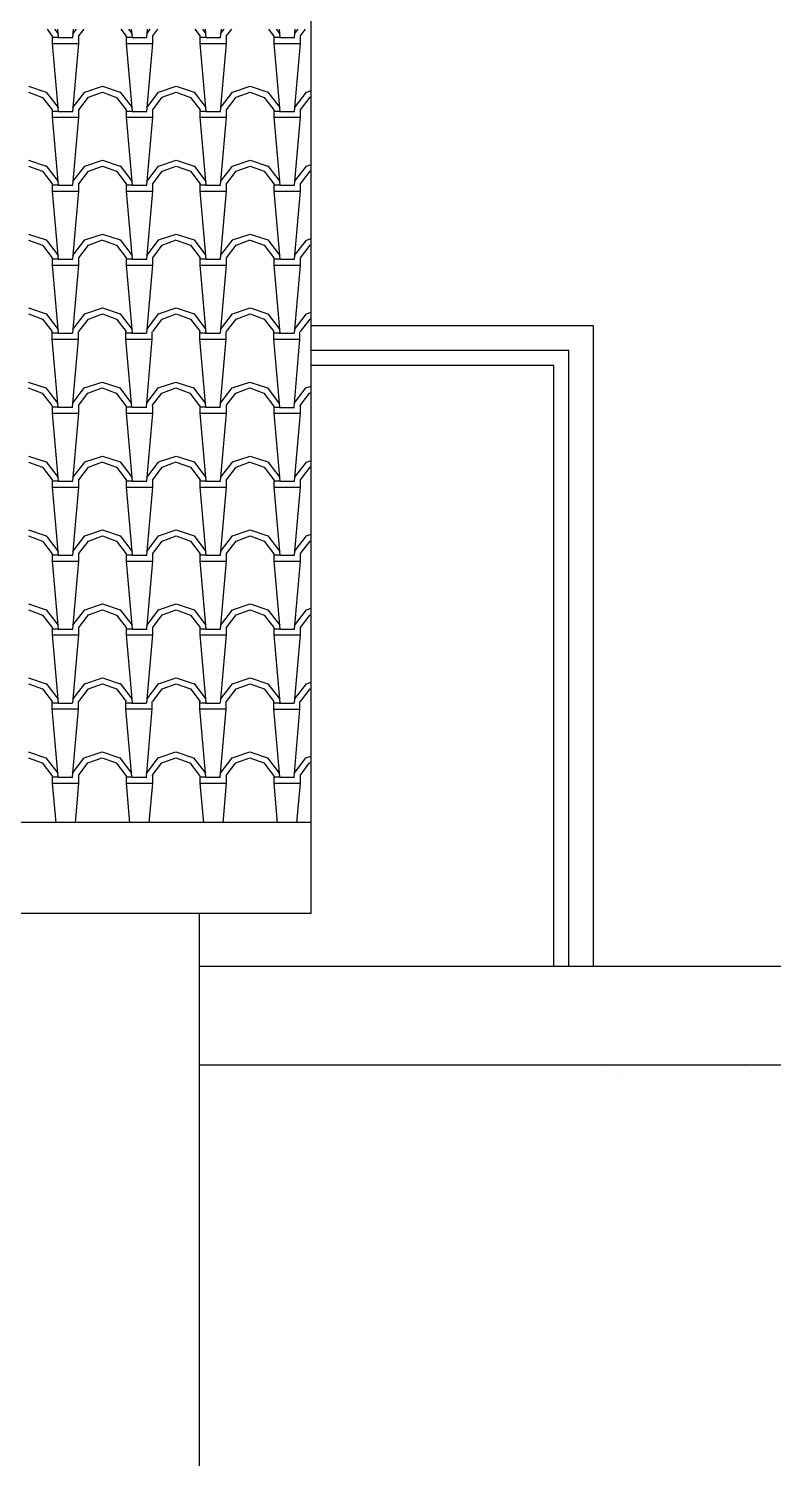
# Model space of a CAD drawing. Extents: x 32549 to 39694, y 7645 to 11950.
# Drawn here: x 38504.3 to 38655.6, y 10982.3 to 11272.5 of the extents above; entities that cross this region are included whole.
import ezdxf

# ---------------------------------------------------------------- set-up
doc = ezdxf.new("R2010")
doc.units = 0
doc.header["$LTSCALE"] = 80
doc.header["$MEASUREMENT"] = 0
for name, color, linetype in [('C2', 2, 'CONTINUOUS'), ('C3', 3, 'CONTINUOUS'), ('PAINT', 11, 'CONTINUOUS'), ('ROOF', 11, 'CONTINUOUS'), ('WINDOW', 6, 'CONTINUOUS')]:
    doc.layers.add(name, color=color, linetype=linetype)

msp = doc.modelspace()

# ---------------------------------------------------------------- linework, layer by layer
at = {"layer": 'C2'}
msp.add_line((38539.03, 10692.17), (38539.03, 11092.92), dxfattribs=at)
at = {"layer": 'C3'}
for p, q in [((38561.72, 11092.92), (38561.72, 11281.25)), ((38561.72, 11111.38), (37966.34, 11111.38)), ((38561.72, 11092.92), (37966.34, 11092.92)), ((38809.03, 11082.17), (38539.03, 11082.17)), ((38809.03, 11062.17), (38539.03, 11062.17))]:
    msp.add_line(p, q, dxfattribs=at)
at = {"layer": 'PAINT'}
for p, q in [((38540.28, 11062.07), (38540.28, 11062.07)), ((38620.9, 11060.84), (38620.9, 11060.84)), ((38624.98, 11060.5), (38624.98, 11060.5)), ((38651.16, 11060.83), (38651.16, 11060.83))]:
    msp.add_line(p, q, dxfattribs=at)
at = {"layer": 'ROOF'}
for p, q in [((38508.09, 11272.41), (38509.15, 11271.01)), ((38509.15, 11271.02), (38509.15, 11269.52)), ((38510.35, 11270.72), (38509.15, 11270.72)), ((38509.64, 11272.41), (38510.35, 11271.48)), ((38510.21, 11272.41), (38510.35, 11270.72)), ((38510.35, 11270.72), (38513.35, 11270.72)), ((38513.35, 11271.47), (38514.07, 11272.41)), ((38513.35, 11270.72), (38513.5, 11272.41)), ((38514.55, 11271.02), (38515.61, 11272.41)), ((38514.55, 11269.52), (38514.55, 11271.02)), ((38523.09, 11272.41), (38524.16, 11271.01)), ((38524.15, 11271.02), (38524.15, 11269.52)), ((38525.35, 11270.72), (38524.15, 11270.72)), ((38524.64, 11272.41), (38525.35, 11271.48)), ((38525.21, 11272.41), (38525.35, 11270.72)), ((38525.35, 11270.72), (38528.35, 11270.72)), ((38528.35, 11271.46), (38529.07, 11272.41)), ((38528.35, 11270.72), (38528.5, 11272.41)), ((38529.55, 11271.02), (38530.61, 11272.41)), ((38529.55, 11269.52), (38529.55, 11271.02)), ((38538.09, 11272.41), (38539.16, 11271.01)), ((38539.15, 11271.02), (38539.15, 11269.52)), ((38540.35, 11270.72), (38539.15, 11270.72)), ((38539.64, 11272.41), (38540.35, 11271.48)), ((38540.21, 11272.41), (38540.35, 11270.72)), ((38540.35, 11270.72), (38543.35, 11270.72)), ((38543.35, 11271.46), (38544.07, 11272.41)), ((38543.35, 11270.71), (38543.5, 11272.41)), ((38544.55, 11271.02), (38545.61, 11272.41)), ((38544.55, 11269.52), (38544.55, 11271.02)), ((38553.09, 11272.41), (38554.16, 11271.01)), ((38554.15, 11271.02), (38554.15, 11269.52)), ((38555.35, 11270.72), (38554.15, 11270.72)), ((38554.64, 11272.41), (38555.35, 11271.48)), ((38555.21, 11272.41), (38555.35, 11270.72)), ((38555.35, 11270.72), (38558.35, 11270.72)), ((38558.35, 11271.46), (38559.07, 11272.41)), ((38558.35, 11270.71), (38558.5, 11272.41)), ((38559.55, 11271.02), (38560.61, 11272.41)), ((38559.55, 11269.52), (38559.55, 11271.02)), ((38509.15, 11269.52), (38510.35, 11255.72)), ((38509.15, 11269.52), (38510.35, 11269.52)), ((38510.35, 11269.52), (38514.55, 11269.52)), ((38513.35, 11255.72), (38514.55, 11269.52)), ((38524.15, 11269.52), (38525.35, 11255.72)), ((38524.15, 11269.52), (38525.35, 11269.52)), ((38525.35, 11269.52), (38529.55, 11269.52)), ((38528.35, 11255.72), (38529.55, 11269.52)), ((38539.15, 11269.52), (38540.35, 11255.72)), ((38539.15, 11269.52), (38540.35, 11269.52)), ((38540.35, 11269.52), (38544.55, 11269.52)), ((38543.35, 11255.71), (38544.55, 11269.51)), ((38554.15, 11269.52), (38555.35, 11255.72)), ((38554.15, 11269.52), (38555.35, 11269.52)), ((38555.35, 11269.52), (38559.55, 11269.52)), ((38558.35, 11255.71), (38559.55, 11269.51)), ((38504.35, 11260.82), (38507.95, 11259.62)), ((38504.35, 11259.61), (38507.2, 11258.56)), ((38507.95, 11259.63), (38510.35, 11256.48)), ((38513.35, 11256.47), (38515.75, 11259.62)), ((38515.75, 11259.62), (38519.35, 11260.82)), ((38516.5, 11258.57), (38519.35, 11259.62)), ((38519.35, 11260.82), (38522.95, 11259.62)), ((38519.35, 11259.61), (38522.2, 11258.56)), ((38522.95, 11259.63), (38525.35, 11256.48)), ((38528.35, 11256.46), (38530.75, 11259.61)), ((38530.75, 11259.62), (38534.35, 11260.82)), ((38531.5, 11258.57), (38534.35, 11259.62)), ((38534.35, 11260.82), (38537.95, 11259.62)), ((38534.35, 11259.61), (38537.2, 11258.56)), ((38537.95, 11259.63), (38540.35, 11256.48)), ((38543.35, 11256.46), (38545.75, 11259.61)), ((38545.75, 11259.62), (38549.35, 11260.82)), ((38546.5, 11258.57), (38549.35, 11259.62)), ((38549.35, 11260.82), (38552.95, 11259.62)), ((38549.35, 11259.61), (38552.2, 11258.56)), ((38552.95, 11259.63), (38555.35, 11256.48)), ((38558.35, 11256.46), (38560.75, 11259.61)), ((38560.75, 11259.61), (38561.72, 11259.94)), ((38507.2, 11258.56), (38509.15, 11256.01)), ((38509.15, 11256.02), (38509.15, 11254.52)), ((38514.55, 11256.02), (38516.5, 11258.57)), ((38514.55, 11254.52), (38514.55, 11256.02)), ((38522.21, 11258.56), (38524.16, 11256.01)), ((38524.15, 11256.02), (38524.15, 11254.52)), ((38529.55, 11256.02), (38531.5, 11258.57)), ((38529.55, 11254.52), (38529.55, 11256.02)), ((38537.21, 11258.56), (38539.16, 11256.01)), ((38539.15, 11256.02), (38539.15, 11254.52)), ((38544.55, 11256.02), (38546.5, 11258.57)), ((38544.55, 11254.52), (38544.55, 11256.02)), ((38552.21, 11258.56), (38554.16, 11256.01)), ((38554.15, 11256.02), (38554.15, 11254.52)), ((38559.55, 11256.02), (38561.5, 11258.57)), ((38559.55, 11254.52), (38559.55, 11256.02)), ((38561.5, 11258.57), (38561.72, 11258.65)), ((38510.35, 11255.72), (38509.15, 11255.72)), ((38509.15, 11254.52), (38510.35, 11240.72)), ((38509.15, 11254.52), (38510.35, 11254.52)), ((38510.35, 11255.72), (38513.35, 11255.72)), ((38510.35, 11254.52), (38514.55, 11254.52)), ((38513.35, 11240.72), (38514.55, 11254.52)), ((38525.35, 11255.72), (38524.15, 11255.72)), ((38524.15, 11254.52), (38525.35, 11240.72)), ((38524.15, 11254.52), (38525.35, 11254.52)), ((38525.35, 11255.72), (38528.35, 11255.72)), ((38525.35, 11254.52), (38529.55, 11254.52)), ((38528.35, 11240.72), (38529.55, 11254.52)), ((38540.35, 11255.72), (38539.15, 11255.72)), ((38539.15, 11254.52), (38540.35, 11240.72)), ((38539.15, 11254.52), (38540.35, 11254.52)), ((38540.35, 11255.72), (38543.35, 11255.72)), ((38540.35, 11254.52), (38544.55, 11254.52)), ((38543.35, 11240.71), (38544.55, 11254.51)), ((38555.35, 11255.72), (38554.15, 11255.72)), ((38554.15, 11254.52), (38555.35, 11240.72)), ((38554.15, 11254.52), (38555.35, 11254.52)), ((38555.35, 11255.72), (38558.35, 11255.72)), ((38555.35, 11254.52), (38559.55, 11254.52)), ((38558.35, 11240.71), (38559.55, 11254.51)), ((38504.35, 11245.82), (38507.95, 11244.62)), ((38504.35, 11244.61), (38507.2, 11243.56)), ((38507.95, 11244.63), (38510.35, 11241.48)), ((38513.35, 11241.47), (38515.75, 11244.62)), ((38515.75, 11244.62), (38519.35, 11245.82)), ((38516.5, 11243.57), (38519.35, 11244.62)), ((38519.35, 11245.82), (38522.95, 11244.62)), ((38519.35, 11244.61), (38522.2, 11243.56)), ((38522.95, 11244.63), (38525.35, 11241.48)), ((38528.35, 11241.46), (38530.75, 11244.61)), ((38530.75, 11244.62), (38534.35, 11245.82)), ((38531.5, 11243.57), (38534.35, 11244.62)), ((38534.35, 11245.82), (38537.95, 11244.62)), ((38534.35, 11244.61), (38537.2, 11243.56)), ((38537.95, 11244.63), (38540.35, 11241.48)), ((38543.35, 11241.46), (38545.75, 11244.61)), ((38545.75, 11244.62), (38549.35, 11245.82)), ((38546.5, 11243.57), (38549.35, 11244.62)), ((38549.35, 11245.82), (38552.95, 11244.62)), ((38549.35, 11244.61), (38552.2, 11243.56)), ((38552.95, 11244.63), (38555.35, 11241.48)), ((38558.35, 11241.46), (38560.75, 11244.61)), ((38560.75, 11244.61), (38561.72, 11244.94)), ((38507.2, 11243.56), (38509.15, 11241.01)), ((38514.55, 11241.02), (38516.5, 11243.57)), ((38522.21, 11243.56), (38524.16, 11241.01)), ((38529.55, 11241.02), (38531.5, 11243.57)), ((38537.21, 11243.56), (38539.16, 11241.01)), ((38544.55, 11241.02), (38546.5, 11243.57)), ((38552.21, 11243.56), (38554.16, 11241.01)), ((38559.55, 11241.02), (38561.5, 11243.57)), ((38561.5, 11243.57), (38561.72, 11243.65)), ((38509.15, 11241.02), (38509.15, 11239.52)), ((38510.35, 11240.72), (38509.15, 11240.72)), ((38509.15, 11239.52), (38510.35, 11225.72)), ((38509.15, 11239.52), (38510.35, 11239.52)), ((38510.35, 11240.72), (38513.35, 11240.72)), ((38510.35, 11239.52), (38514.55, 11239.52)), ((38513.35, 11225.72), (38514.55, 11239.52)), ((38514.55, 11239.52), (38514.55, 11241.02)), ((38524.15, 11241.02), (38524.15, 11239.52)), ((38525.35, 11240.72), (38524.15, 11240.72)), ((38524.15, 11239.52), (38525.35, 11225.72)), ((38524.15, 11239.52), (38525.35, 11239.52)), ((38525.35, 11240.72), (38528.35, 11240.72)), ((38525.35, 11239.52), (38529.55, 11239.52)), ((38528.35, 11225.72), (38529.55, 11239.52)), ((38529.55, 11239.52), (38529.55, 11241.02)), ((38539.15, 11241.02), (38539.15, 11239.52)), ((38540.35, 11240.72), (38539.15, 11240.72)), ((38539.15, 11239.52), (38540.35, 11225.72)), ((38539.15, 11239.52), (38540.35, 11239.52)), ((38540.35, 11240.72), (38543.35, 11240.72)), ((38540.35, 11239.52), (38544.55, 11239.52)), ((38543.35, 11225.71), (38544.55, 11239.51)), ((38544.55, 11239.52), (38544.55, 11241.02)), ((38554.15, 11241.02), (38554.15, 11239.52)), ((38555.35, 11240.72), (38554.15, 11240.72)), ((38554.15, 11239.52), (38555.35, 11225.72)), ((38554.15, 11239.52), (38555.35, 11239.52)), ((38555.35, 11240.72), (38558.35, 11240.72)), ((38555.35, 11239.52), (38559.55, 11239.52)), ((38558.35, 11225.71), (38559.55, 11239.51)), ((38559.55, 11239.52), (38559.55, 11241.02)), ((38504.35, 11230.82), (38507.95, 11229.62)), ((38515.75, 11229.62), (38519.35, 11230.82)), ((38519.35, 11230.82), (38522.95, 11229.62)), ((38530.75, 11229.62), (38534.35, 11230.82)), ((38534.35, 11230.82), (38537.95, 11229.62)), ((38545.75, 11229.62), (38549.35, 11230.82)), ((38549.35, 11230.82), (38552.95, 11229.62)), ((38560.75, 11229.61), (38561.72, 11229.94)), ((38504.35, 11229.61), (38507.2, 11228.56)), ((38507.2, 11228.56), (38509.15, 11226.01)), ((38507.95, 11229.63), (38510.35, 11226.48)), ((38513.35, 11226.47), (38515.75, 11229.62)), ((38514.55, 11226.02), (38516.5, 11228.57)), ((38516.5, 11228.57), (38519.35, 11229.62)), ((38519.35, 11229.61), (38522.2, 11228.56)), ((38522.21, 11228.56), (38524.16, 11226.01)), ((38522.95, 11229.63), (38525.35, 11226.48)), ((38528.35, 11226.46), (38530.75, 11229.61)), ((38529.55, 11226.02), (38531.5, 11228.57)), ((38531.5, 11228.57), (38534.35, 11229.62)), ((38534.35, 11229.61), (38537.2, 11228.56)), ((38537.21, 11228.56), (38539.16, 11226.01)), ((38537.95, 11229.63), (38540.35, 11226.48)), ((38543.35, 11226.46), (38545.75, 11229.61)), ((38544.55, 11226.02), (38546.5, 11228.57)), ((38546.5, 11228.57), (38549.35, 11229.62)), ((38549.35, 11229.61), (38552.2, 11228.56)), ((38552.21, 11228.56), (38554.16, 11226.01)), ((38552.95, 11229.63), (38555.35, 11226.48)), ((38558.35, 11226.46), (38560.75, 11229.61)), ((38559.55, 11226.02), (38561.5, 11228.57)), ((38561.5, 11228.57), (38561.72, 11228.65)), ((38509.15, 11226.02), (38509.15, 11224.52)), ((38510.35, 11225.72), (38509.15, 11225.72)), ((38509.15, 11224.52), (38510.35, 11224.52)), ((38509.15, 11224.52), (38510.35, 11210.72)), ((38510.35, 11225.72), (38513.35, 11225.72)), ((38510.35, 11224.52), (38514.55, 11224.52)), ((38513.35, 11210.72), (38514.55, 11224.52)), ((38514.55, 11224.52), (38514.55, 11226.02)), ((38524.15, 11226.02), (38524.15, 11224.52)), ((38525.35, 11225.72), (38524.15, 11225.72)), ((38524.15, 11224.52), (38525.35, 11224.52)), ((38524.15, 11224.52), (38525.35, 11210.72)), ((38525.35, 11225.72), (38528.35, 11225.72)), ((38525.35, 11224.52), (38529.55, 11224.52)), ((38528.35, 11210.72), (38529.55, 11224.52)), ((38529.55, 11224.52), (38529.55, 11226.02)), ((38539.15, 11226.02), (38539.15, 11224.52)), ((38540.35, 11225.72), (38539.15, 11225.72)), ((38539.15, 11224.52), (38540.35, 11224.52)), ((38539.15, 11224.52), (38540.35, 11210.72)), ((38540.35, 11225.72), (38543.35, 11225.72)), ((38540.35, 11224.52), (38544.55, 11224.52)), ((38543.35, 11210.71), (38544.55, 11224.51)), ((38544.55, 11224.52), (38544.55, 11226.02)), ((38554.15, 11226.02), (38554.15, 11224.52)), ((38555.35, 11225.72), (38554.15, 11225.72)), ((38554.15, 11224.52), (38555.35, 11224.52)), ((38554.15, 11224.52), (38555.35, 11210.72)), ((38555.35, 11225.72), (38558.35, 11225.72)), ((38555.35, 11224.52), (38559.55, 11224.52)), ((38558.35, 11210.71), (38559.55, 11224.51)), ((38559.55, 11224.52), (38559.55, 11226.02)), ((38504.35, 11215.82), (38507.95, 11214.62)), ((38515.75, 11214.62), (38519.35, 11215.82)), ((38519.35, 11215.82), (38522.95, 11214.62)), ((38530.75, 11214.62), (38534.35, 11215.82)), ((38534.35, 11215.82), (38537.95, 11214.62)), ((38545.75, 11214.62), (38549.35, 11215.82)), ((38549.35, 11215.82), (38552.95, 11214.62)), ((38504.35, 11214.61), (38507.2, 11213.56)), ((38507.2, 11213.56), (38509.15, 11211.01)), ((38507.95, 11214.63), (38510.35, 11211.48)), ((38513.35, 11211.47), (38515.75, 11214.62)), ((38514.55, 11211.02), (38516.5, 11213.57)), ((38516.5, 11213.57), (38519.35, 11214.62)), ((38519.35, 11214.61), (38522.2, 11213.56)), ((38522.21, 11213.56), (38524.16, 11211.01)), ((38522.95, 11214.63), (38525.35, 11211.48)), ((38528.35, 11211.46), (38530.75, 11214.61)), ((38529.55, 11211.02), (38531.5, 11213.57)), ((38531.5, 11213.57), (38534.35, 11214.62)), ((38534.35, 11214.61), (38537.2, 11213.56)), ((38537.21, 11213.56), (38539.16, 11211.01)), ((38537.95, 11214.63), (38540.35, 11211.48)), ((38543.35, 11211.46), (38545.75, 11214.61)), ((38544.55, 11211.02), (38546.5, 11213.57)), ((38546.5, 11213.57), (38549.35, 11214.62)), ((38549.35, 11214.61), (38552.2, 11213.56)), ((38552.21, 11213.56), (38554.16, 11211.01)), ((38552.95, 11214.63), (38555.35, 11211.48)), ((38558.35, 11211.46), (38560.75, 11214.61)), ((38559.55, 11211.02), (38561.5, 11213.57)), ((38560.75, 11214.61), (38561.72, 11214.94)), ((38561.5, 11213.57), (38561.72, 11213.65)), ((38509.06, 11210.99), (38509.06, 11209.49)), ((38510.26, 11210.69), (38509.06, 11210.69)), ((38509.06, 11209.5), (38510.26, 11195.7)), ((38509.06, 11209.49), (38510.26, 11209.49)), ((38510.26, 11210.69), (38513.26, 11210.69)), ((38510.26, 11209.49), (38514.46, 11209.49)), ((38513.26, 11195.69), (38514.46, 11209.49)), ((38514.46, 11209.49), (38514.46, 11210.99)), ((38524.06, 11210.99), (38524.06, 11209.49)), ((38525.26, 11210.69), (38524.06, 11210.69)), ((38524.06, 11209.49), (38525.26, 11195.69)), ((38524.06, 11209.49), (38525.26, 11209.49)), ((38525.26, 11210.69), (38528.26, 11210.69)), ((38525.26, 11209.49), (38529.46, 11209.49)), ((38528.26, 11195.69), (38529.46, 11209.49)), ((38529.46, 11209.49), (38529.46, 11210.99)), ((38539.06, 11210.99), (38539.06, 11209.49)), ((38540.26, 11210.69), (38539.06, 11210.69)), ((38539.06, 11209.49), (38540.26, 11195.69)), ((38539.06, 11209.49), (38540.26, 11209.49)), ((38540.26, 11210.69), (38543.26, 11210.69)), ((38540.26, 11209.49), (38544.46, 11209.49)), ((38543.26, 11195.68), (38544.46, 11209.48)), ((38544.46, 11209.49), (38544.46, 11210.99)), ((38554.06, 11210.99), (38554.06, 11209.49)), ((38555.26, 11210.69), (38554.06, 11210.69)), ((38554.06, 11209.49), (38555.26, 11209.49)), ((38554.07, 11209.49), (38555.27, 11195.69)), ((38555.26, 11210.69), (38558.26, 11210.69)), ((38555.26, 11209.49), (38559.46, 11209.49)), ((38558.26, 11195.68), (38559.46, 11209.48)), ((38559.46, 11209.49), (38559.46, 11210.99)), ((38504.26, 11200.79), (38507.86, 11199.59)), ((38515.66, 11199.59), (38519.26, 11200.79)), ((38519.26, 11200.79), (38522.86, 11199.59)), ((38530.66, 11199.59), (38534.26, 11200.79)), ((38534.26, 11200.79), (38537.86, 11199.59)), ((38545.66, 11199.59), (38549.26, 11200.79)), ((38549.26, 11200.79), (38552.86, 11199.59)), ((38504.26, 11199.59), (38507.11, 11198.54)), ((38507.12, 11198.54), (38509.07, 11195.99)), ((38507.86, 11199.6), (38510.26, 11196.45)), ((38513.26, 11196.44), (38515.66, 11199.59)), ((38514.46, 11195.99), (38516.41, 11198.54)), ((38516.41, 11198.54), (38519.26, 11199.59)), ((38519.26, 11199.58), (38522.11, 11198.53)), ((38522.12, 11198.53), (38524.07, 11195.98)), ((38522.86, 11199.6), (38525.26, 11196.45)), ((38528.26, 11196.44), (38530.66, 11199.59)), ((38529.46, 11195.99), (38531.41, 11198.54)), ((38531.41, 11198.54), (38534.26, 11199.59)), ((38534.26, 11199.58), (38537.11, 11198.53)), ((38537.12, 11198.53), (38539.07, 11195.98)), ((38537.86, 11199.6), (38540.26, 11196.45)), ((38543.26, 11196.43), (38545.66, 11199.58)), ((38544.46, 11195.99), (38546.41, 11198.54)), ((38546.41, 11198.54), (38549.26, 11199.59)), ((38549.26, 11199.58), (38552.11, 11198.53)), ((38552.12, 11198.53), (38554.07, 11195.98)), ((38552.86, 11199.6), (38555.26, 11196.45)), ((38558.26, 11196.43), (38560.66, 11199.58)), ((38559.47, 11195.99), (38561.42, 11198.54)), ((38560.66, 11199.59), (38561.72, 11199.94)), ((38561.41, 11198.54), (38561.72, 11198.65)), ((38509.15, 11195.96), (38509.15, 11194.46)), ((38510.35, 11195.66), (38509.15, 11195.66)), ((38510.35, 11195.66), (38513.35, 11195.66)), ((38514.55, 11194.46), (38514.55, 11195.96)), ((38524.15, 11195.96), (38524.15, 11194.46)), ((38525.35, 11195.66), (38524.15, 11195.66)), ((38525.35, 11195.66), (38528.35, 11195.66)), ((38529.55, 11194.46), (38529.55, 11195.96)), ((38539.15, 11195.96), (38539.15, 11194.46)), ((38540.35, 11195.66), (38539.15, 11195.66)), ((38540.35, 11195.66), (38543.35, 11195.66)), ((38544.55, 11194.46), (38544.55, 11195.96)), ((38554.15, 11195.95), (38554.15, 11194.45)), ((38555.35, 11195.65), (38554.15, 11195.65)), ((38555.35, 11195.65), (38558.35, 11195.65)), ((38559.55, 11194.45), (38559.55, 11195.95)), ((38509.15, 11194.46), (38510.35, 11180.66)), ((38509.15, 11194.46), (38510.35, 11194.46)), ((38510.35, 11194.46), (38514.55, 11194.46)), ((38513.35, 11180.66), (38514.55, 11194.46)), ((38524.15, 11194.46), (38525.35, 11180.66)), ((38524.15, 11194.46), (38525.35, 11194.46)), ((38525.35, 11194.46), (38529.55, 11194.46)), ((38528.35, 11180.65), (38529.55, 11194.45)), ((38539.15, 11194.46), (38540.35, 11180.66)), ((38539.15, 11194.46), (38540.35, 11194.46)), ((38540.35, 11194.46), (38544.55, 11194.46)), ((38543.35, 11180.65), (38544.55, 11194.45)), ((38554.15, 11194.46), (38555.35, 11180.66)), ((38554.15, 11194.45), (38555.35, 11194.45)), ((38555.35, 11194.45), (38559.55, 11194.45)), ((38558.35, 11180.65), (38559.55, 11194.45)), ((38504.35, 11185.76), (38507.95, 11184.56)), ((38504.35, 11184.55), (38507.2, 11183.5)), ((38507.2, 11183.5), (38509.15, 11180.95)), ((38507.95, 11184.57), (38510.35, 11181.42)), ((38513.35, 11181.4), (38515.75, 11184.55)), ((38514.55, 11180.96), (38516.5, 11183.51)), ((38515.75, 11184.56), (38519.35, 11185.76)), ((38516.5, 11183.51), (38519.35, 11184.56)), ((38519.35, 11185.76), (38522.95, 11184.56)), ((38519.35, 11184.55), (38522.2, 11183.5)), ((38522.21, 11183.5), (38524.16, 11180.95)), ((38522.95, 11184.57), (38525.35, 11181.42)), ((38528.35, 11181.4), (38530.75, 11184.55)), ((38529.55, 11180.96), (38531.5, 11183.51)), ((38530.75, 11184.56), (38534.35, 11185.76)), ((38531.5, 11183.51), (38534.35, 11184.56)), ((38534.35, 11185.76), (38537.95, 11184.56)), ((38534.35, 11184.55), (38537.2, 11183.5)), ((38537.21, 11183.5), (38539.16, 11180.95)), ((38537.95, 11184.57), (38540.35, 11181.42)), ((38543.35, 11181.4), (38545.75, 11184.55)), ((38544.55, 11180.96), (38546.5, 11183.51)), ((38545.75, 11184.56), (38549.35, 11185.76)), ((38546.5, 11183.51), (38549.35, 11184.56)), ((38549.35, 11185.76), (38552.95, 11184.56)), ((38549.35, 11184.55), (38552.2, 11183.5)), ((38552.21, 11183.5), (38554.16, 11180.95)), ((38552.95, 11184.56), (38555.35, 11181.41)), ((38558.35, 11181.4), (38560.75, 11184.55)), ((38559.55, 11180.96), (38561.5, 11183.51)), ((38560.75, 11184.55), (38561.72, 11184.88)), ((38561.5, 11183.5), (38561.72, 11183.59)), ((38509.15, 11180.96), (38509.15, 11179.46)), ((38510.35, 11180.66), (38509.15, 11180.66)), ((38510.35, 11180.66), (38513.35, 11180.66)), ((38514.55, 11179.46), (38514.55, 11180.96)), ((38524.15, 11180.96), (38524.15, 11179.46)), ((38525.35, 11180.66), (38524.15, 11180.66)), ((38525.35, 11180.66), (38528.35, 11180.66)), ((38529.55, 11179.46), (38529.55, 11180.96)), ((38539.15, 11180.96), (38539.15, 11179.46)), ((38540.35, 11180.66), (38539.15, 11180.66)), ((38540.35, 11180.66), (38543.35, 11180.66)), ((38544.55, 11179.46), (38544.55, 11180.96)), ((38554.15, 11180.95), (38554.15, 11179.45)), ((38555.35, 11180.65), (38554.15, 11180.65)), ((38555.35, 11180.65), (38558.35, 11180.65)), ((38559.55, 11179.45), (38559.55, 11180.95)), ((38509.15, 11179.46), (38510.35, 11179.46)), ((38509.15, 11179.46), (38510.35, 11165.66)), ((38510.35, 11179.46), (38514.55, 11179.46)), ((38513.35, 11165.66), (38514.55, 11179.46)), ((38524.15, 11179.46), (38525.35, 11179.46)), ((38524.15, 11179.46), (38525.35, 11165.66)), ((38525.35, 11179.46), (38529.55, 11179.46)), ((38528.35, 11165.65), (38529.55, 11179.45)), ((38539.15, 11179.46), (38540.35, 11179.46)), ((38539.15, 11179.46), (38540.35, 11165.66)), ((38540.35, 11179.46), (38544.55, 11179.46)), ((38543.35, 11165.65), (38544.55, 11179.45)), ((38554.15, 11179.46), (38555.35, 11165.66)), ((38554.15, 11179.45), (38555.35, 11179.45)), ((38555.35, 11179.45), (38559.55, 11179.45)), ((38558.35, 11165.65), (38559.55, 11179.45)), ((38504.35, 11170.76), (38507.95, 11169.56)), ((38504.35, 11169.55), (38507.2, 11168.5)), ((38507.95, 11169.57), (38510.35, 11166.42)), ((38513.35, 11166.4), (38515.75, 11169.55)), ((38515.75, 11169.56), (38519.35, 11170.76)), ((38516.5, 11168.51), (38519.35, 11169.56)), ((38519.35, 11170.76), (38522.95, 11169.56)), ((38519.35, 11169.55), (38522.2, 11168.5)), ((38522.95, 11169.57), (38525.35, 11166.42)), ((38528.35, 11166.4), (38530.75, 11169.55)), ((38530.75, 11169.56), (38534.35, 11170.76)), ((38531.5, 11168.51), (38534.35, 11169.56)), ((38534.35, 11170.76), (38537.95, 11169.56)), ((38534.35, 11169.55), (38537.2, 11168.5)), ((38537.95, 11169.57), (38540.35, 11166.42)), ((38543.35, 11166.4), (38545.75, 11169.55)), ((38545.75, 11169.56), (38549.35, 11170.76)), ((38546.5, 11168.51), (38549.35, 11169.56)), ((38549.35, 11170.76), (38552.95, 11169.56)), ((38549.35, 11169.55), (38552.2, 11168.5)), ((38552.95, 11169.56), (38555.35, 11166.41)), ((38558.35, 11166.4), (38560.75, 11169.55)), ((38560.75, 11169.55), (38561.72, 11169.88)), ((38507.2, 11168.5), (38509.15, 11165.95)), ((38509.15, 11165.96), (38509.15, 11164.46)), ((38514.55, 11165.96), (38516.5, 11168.51)), ((38514.55, 11164.46), (38514.55, 11165.96)), ((38522.21, 11168.5), (38524.16, 11165.95)), ((38524.15, 11165.96), (38524.15, 11164.46)), ((38529.55, 11165.96), (38531.5, 11168.51)), ((38529.55, 11164.46), (38529.55, 11165.96)), ((38537.21, 11168.5), (38539.16, 11165.95)), ((38539.15, 11165.96), (38539.15, 11164.46)), ((38544.55, 11165.96), (38546.5, 11168.51)), ((38544.55, 11164.46), (38544.55, 11165.96)), ((38552.21, 11168.5), (38554.16, 11165.95)), ((38554.15, 11165.95), (38554.15, 11164.45)), ((38559.55, 11165.96), (38561.5, 11168.51)), ((38559.55, 11164.45), (38559.55, 11165.95)), ((38561.5, 11168.5), (38561.72, 11168.59)), ((38510.35, 11165.66), (38509.15, 11165.66)), ((38509.15, 11164.46), (38510.35, 11164.46)), ((38509.15, 11164.46), (38510.35, 11150.66)), ((38510.35, 11165.66), (38513.35, 11165.66)), ((38510.35, 11164.46), (38514.55, 11164.46)), ((38513.35, 11150.66), (38514.55, 11164.46)), ((38525.35, 11165.66), (38524.15, 11165.66)), ((38524.15, 11164.46), (38525.35, 11164.46)), ((38524.15, 11164.46), (38525.35, 11150.66)), ((38525.35, 11165.66), (38528.35, 11165.66)), ((38525.35, 11164.46), (38529.55, 11164.46)), ((38528.35, 11150.65), (38529.55, 11164.45)), ((38540.35, 11165.66), (38539.15, 11165.66)), ((38539.15, 11164.46), (38540.35, 11164.46)), ((38539.15, 11164.46), (38540.35, 11150.66)), ((38540.35, 11165.66), (38543.35, 11165.66)), ((38540.35, 11164.46), (38544.55, 11164.46)), ((38543.35, 11150.65), (38544.55, 11164.45)), ((38555.35, 11165.65), (38554.15, 11165.65)), ((38554.15, 11164.46), (38555.35, 11150.66)), ((38554.15, 11164.45), (38555.35, 11164.45)), ((38555.35, 11165.65), (38558.35, 11165.65)), ((38555.35, 11164.45), (38559.55, 11164.45)), ((38558.35, 11150.65), (38559.55, 11164.45)), ((38504.35, 11155.76), (38507.95, 11154.56)), ((38504.35, 11154.55), (38507.2, 11153.5)), ((38507.95, 11154.57), (38510.35, 11151.42)), ((38513.35, 11151.41), (38515.75, 11154.56)), ((38515.75, 11154.56), (38519.35, 11155.76)), ((38516.5, 11153.51), (38519.35, 11154.56)), ((38519.35, 11155.76), (38522.95, 11154.56)), ((38519.35, 11154.55), (38522.2, 11153.5)), ((38522.95, 11154.57), (38525.35, 11151.42)), ((38528.35, 11151.4), (38530.75, 11154.55)), ((38530.75, 11154.56), (38534.35, 11155.76)), ((38531.5, 11153.51), (38534.35, 11154.56)), ((38534.35, 11155.76), (38537.95, 11154.56)), ((38534.35, 11154.55), (38537.2, 11153.5)), ((38537.95, 11154.57), (38540.35, 11151.42)), ((38543.35, 11151.4), (38545.75, 11154.55)), ((38545.75, 11154.56), (38549.35, 11155.76)), ((38546.5, 11153.51), (38549.35, 11154.56)), ((38549.35, 11155.76), (38552.95, 11154.56)), ((38549.35, 11154.55), (38552.2, 11153.5)), ((38552.95, 11154.56), (38555.35, 11151.41)), ((38558.35, 11151.4), (38560.75, 11154.55)), ((38560.75, 11154.55), (38561.72, 11154.88)), ((38507.2, 11153.5), (38509.15, 11150.95)), ((38514.55, 11150.96), (38516.5, 11153.51)), ((38522.21, 11153.5), (38524.16, 11150.95)), ((38529.55, 11150.96), (38531.5, 11153.51)), ((38537.21, 11153.5), (38539.16, 11150.95)), ((38544.55, 11150.96), (38546.5, 11153.51)), ((38552.21, 11153.5), (38554.16, 11150.95)), ((38559.55, 11150.96), (38561.5, 11153.51)), ((38561.5, 11153.5), (38561.72, 11153.59)), ((38509.15, 11150.96), (38509.15, 11149.46)), ((38510.35, 11150.66), (38509.15, 11150.66)), ((38509.15, 11149.46), (38510.35, 11135.66)), ((38509.15, 11149.46), (38510.35, 11149.46)), ((38510.35, 11150.66), (38513.35, 11150.66)), ((38510.35, 11149.46), (38514.55, 11149.46)), ((38513.35, 11135.66), (38514.55, 11149.46)), ((38514.55, 11149.46), (38514.55, 11150.96)), ((38524.15, 11150.96), (38524.15, 11149.46)), ((38525.35, 11150.66), (38524.15, 11150.66)), ((38524.15, 11149.46), (38525.35, 11135.66)), ((38524.15, 11149.46), (38525.35, 11149.46)), ((38525.35, 11150.66), (38528.35, 11150.66)), ((38525.35, 11149.46), (38529.55, 11149.46)), ((38528.35, 11135.65), (38529.55, 11149.45)), ((38529.55, 11149.46), (38529.55, 11150.96)), ((38539.15, 11150.96), (38539.15, 11149.46)), ((38540.35, 11150.66), (38539.15, 11150.66)), ((38539.15, 11149.46), (38540.35, 11135.66)), ((38539.15, 11149.46), (38540.35, 11149.46)), ((38540.35, 11150.66), (38543.35, 11150.66)), ((38540.35, 11149.46), (38544.55, 11149.46)), ((38543.35, 11135.65), (38544.55, 11149.45)), ((38544.55, 11149.46), (38544.55, 11150.96)), ((38554.15, 11150.95), (38554.15, 11149.45)), ((38555.35, 11150.65), (38554.15, 11150.65)), ((38554.15, 11149.46), (38555.35, 11135.66)), ((38554.15, 11149.45), (38555.35, 11149.45)), ((38555.35, 11150.65), (38558.35, 11150.65)), ((38555.35, 11149.45), (38559.55, 11149.45)), ((38558.35, 11135.65), (38559.55, 11149.45)), ((38559.55, 11149.45), (38559.55, 11150.95)), ((38504.35, 11140.76), (38507.95, 11139.56)), ((38515.75, 11139.56), (38519.35, 11140.76)), ((38519.35, 11140.76), (38522.95, 11139.56)), ((38530.75, 11139.56), (38534.35, 11140.76)), ((38534.35, 11140.76), (38537.95, 11139.56)), ((38545.75, 11139.56), (38549.35, 11140.76)), ((38549.35, 11140.76), (38552.95, 11139.56)), ((38560.75, 11139.55), (38561.72, 11139.88)), ((38504.35, 11139.55), (38507.2, 11138.5)), ((38507.2, 11138.5), (38509.15, 11135.95)), ((38507.95, 11139.57), (38510.35, 11136.42)), ((38513.35, 11136.4), (38515.75, 11139.55)), ((38514.55, 11135.96), (38516.5, 11138.51)), ((38516.5, 11138.51), (38519.35, 11139.56)), ((38519.35, 11139.55), (38522.2, 11138.5)), ((38522.21, 11138.5), (38524.16, 11135.95)), ((38522.95, 11139.57), (38525.35, 11136.42)), ((38528.35, 11136.4), (38530.75, 11139.55)), ((38529.55, 11135.96), (38531.5, 11138.51)), ((38531.5, 11138.51), (38534.35, 11139.56)), ((38534.35, 11139.55), (38537.2, 11138.5)), ((38537.21, 11138.5), (38539.16, 11135.95)), ((38537.95, 11139.57), (38540.35, 11136.42)), ((38543.35, 11136.4), (38545.75, 11139.55)), ((38544.55, 11135.96), (38546.5, 11138.51)), ((38546.5, 11138.51), (38549.35, 11139.56)), ((38549.35, 11139.55), (38552.2, 11138.5)), ((38552.21, 11138.5), (38554.16, 11135.95)), ((38552.95, 11139.56), (38555.35, 11136.41)), ((38558.35, 11136.4), (38560.75, 11139.55)), ((38559.55, 11135.96), (38561.5, 11138.51)), ((38561.5, 11138.5), (38561.72, 11138.59)), ((38509.06, 11135.93), (38509.06, 11134.43)), ((38510.26, 11135.63), (38509.06, 11135.63)), ((38509.06, 11134.43), (38510.26, 11134.43)), ((38509.06, 11134.43), (38510.26, 11120.63)), ((38510.26, 11135.63), (38513.26, 11135.63)), ((38510.26, 11134.43), (38514.46, 11134.43)), ((38513.26, 11120.63), (38514.46, 11134.43)), ((38514.46, 11134.43), (38514.46, 11135.93)), ((38524.06, 11135.93), (38524.06, 11134.43)), ((38525.26, 11135.63), (38524.06, 11135.63)), ((38524.06, 11134.43), (38525.26, 11134.43)), ((38524.06, 11134.43), (38525.26, 11120.63)), ((38525.26, 11135.63), (38528.26, 11135.63)), ((38525.26, 11134.43), (38529.46, 11134.43)), ((38528.26, 11120.63), (38529.46, 11134.43)), ((38529.46, 11134.43), (38529.46, 11135.93)), ((38539.06, 11135.93), (38539.06, 11134.43)), ((38540.26, 11135.63), (38539.06, 11135.63)), ((38539.06, 11134.43), (38540.26, 11134.43)), ((38539.06, 11134.43), (38540.26, 11120.63)), ((38540.26, 11135.63), (38543.26, 11135.63)), ((38540.26, 11134.43), (38544.46, 11134.43)), ((38543.26, 11120.62), (38544.46, 11134.42)), ((38544.46, 11134.43), (38544.46, 11135.93)), ((38554.06, 11135.92), (38554.06, 11134.42)), ((38555.26, 11135.62), (38554.06, 11135.62)), ((38554.06, 11134.42), (38555.26, 11134.42)), ((38554.07, 11134.43), (38555.27, 11120.63)), ((38555.26, 11135.62), (38558.26, 11135.62)), ((38555.26, 11134.42), (38559.46, 11134.42)), ((38558.26, 11120.62), (38559.46, 11134.42)), ((38559.46, 11134.42), (38559.46, 11135.92)), ((38504.26, 11125.73), (38507.86, 11124.53)), ((38515.66, 11124.53), (38519.26, 11125.73)), ((38519.26, 11125.73), (38522.86, 11124.53)), ((38530.66, 11124.53), (38534.26, 11125.73)), ((38534.26, 11125.73), (38537.86, 11124.53)), ((38545.66, 11124.53), (38549.26, 11125.73)), ((38549.26, 11125.73), (38552.86, 11124.53)), ((38504.26, 11124.52), (38507.11, 11123.47)), ((38507.12, 11123.47), (38509.07, 11120.92)), ((38507.86, 11124.54), (38510.26, 11121.39)), ((38513.26, 11121.38), (38515.66, 11124.53)), ((38514.46, 11120.93), (38516.41, 11123.48)), ((38516.41, 11123.48), (38519.26, 11124.53)), ((38519.26, 11124.52), (38522.11, 11123.47)), ((38522.12, 11123.47), (38524.07, 11120.92)), ((38522.86, 11124.54), (38525.26, 11121.39)), ((38528.26, 11121.37), (38530.66, 11124.52)), ((38529.46, 11120.93), (38531.41, 11123.48)), ((38531.41, 11123.48), (38534.26, 11124.53)), ((38534.26, 11124.52), (38537.11, 11123.47)), ((38537.12, 11123.47), (38539.07, 11120.92)), ((38537.86, 11124.54), (38540.26, 11121.39)), ((38543.26, 11121.37), (38545.66, 11124.52)), ((38544.46, 11120.93), (38546.41, 11123.48)), ((38546.41, 11123.48), (38549.26, 11124.53)), ((38549.26, 11124.52), (38552.11, 11123.47)), ((38552.12, 11123.47), (38554.07, 11120.92)), ((38552.86, 11124.54), (38555.26, 11121.39)), ((38558.26, 11121.37), (38560.66, 11124.52)), ((38559.47, 11120.93), (38561.42, 11123.48)), ((38560.66, 11124.52), (38561.72, 11124.88)), ((38561.41, 11123.48), (38561.72, 11123.59)), ((38509.15, 11120.9), (38509.15, 11119.4)), ((38510.35, 11120.6), (38509.15, 11120.6)), ((38510.35, 11120.6), (38513.35, 11120.6)), ((38514.55, 11119.4), (38514.55, 11120.9)), ((38524.15, 11120.9), (38524.15, 11119.4)), ((38525.35, 11120.6), (38524.15, 11120.6)), ((38525.35, 11120.6), (38528.35, 11120.6)), ((38529.55, 11119.4), (38529.55, 11120.9)), ((38539.15, 11120.89), (38539.15, 11119.39)), ((38540.35, 11120.59), (38539.15, 11120.59)), ((38540.35, 11120.59), (38543.35, 11120.59)), ((38544.55, 11119.39), (38544.55, 11120.89)), ((38554.15, 11120.89), (38554.15, 11119.39)), ((38555.35, 11120.59), (38554.15, 11120.59)), ((38555.35, 11120.59), (38558.35, 11120.59)), ((38559.55, 11119.39), (38559.55, 11120.89)), ((38509.15, 11119.4), (38509.85, 11111.35)), ((38509.15, 11119.4), (38510.35, 11119.4)), ((38510.35, 11119.4), (38514.55, 11119.4)), ((38513.85, 11111.35), (38514.55, 11119.39)), ((38524.15, 11119.4), (38524.85, 11111.35)), ((38524.15, 11119.4), (38525.35, 11119.4)), ((38525.35, 11119.4), (38529.55, 11119.4)), ((38528.85, 11111.35), (38529.55, 11119.39)), ((38539.15, 11119.4), (38539.85, 11111.34)), ((38539.15, 11119.39), (38540.35, 11119.39)), ((38540.35, 11119.39), (38544.55, 11119.39)), ((38543.85, 11111.34), (38544.55, 11119.39)), ((38554.15, 11119.4), (38554.85, 11111.34)), ((38554.15, 11119.39), (38555.35, 11119.39)), ((38555.35, 11119.39), (38559.55, 11119.39)), ((38558.85, 11111.34), (38559.55, 11119.39))]:
    msp.add_line(p, q, dxfattribs=at)
at = {"layer": 'WINDOW'}
for p, q in [((38619.03, 11212.17), (38561.72, 11212.17)), ((38619.03, 11082.17), (38619.03, 11212.17)), ((38614.03, 11207.17), (38561.72, 11207.17)), ((38614.03, 11082.17), (38614.03, 11207.17)), ((38611.03, 11204.17), (38561.72, 11204.17)), ((38611.03, 11082.17), (38611.03, 11204.17))]:
    msp.add_line(p, q, dxfattribs=at)

doc.saveas('drawing.dxf')
